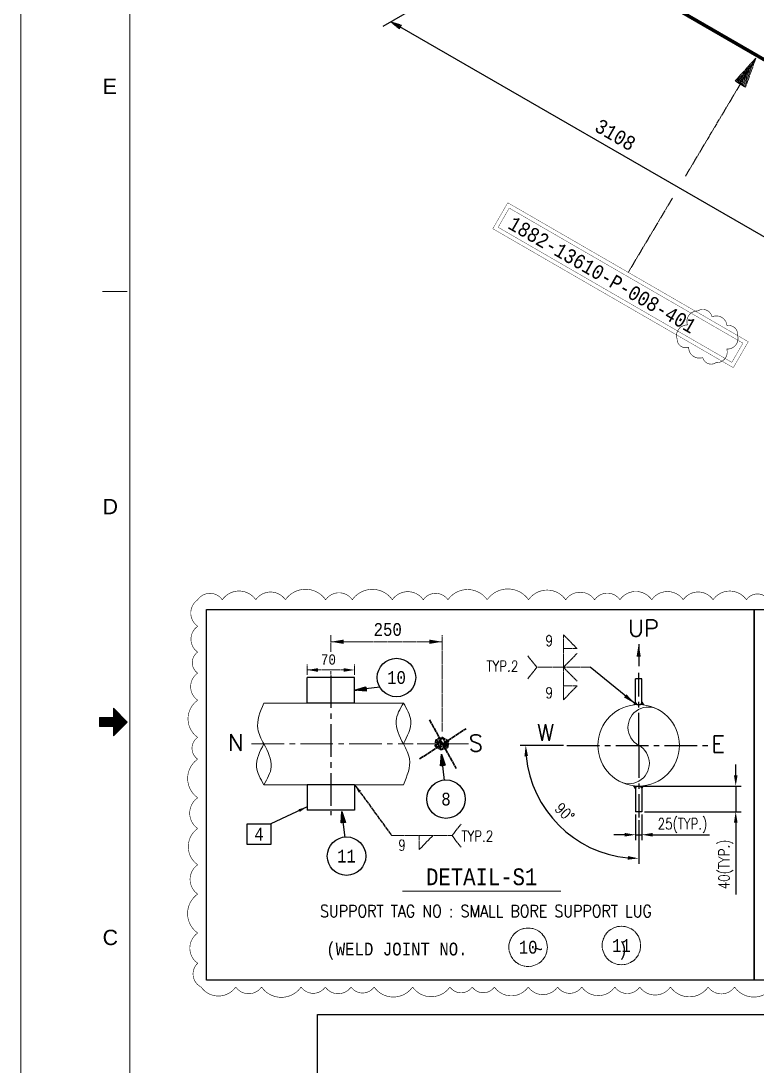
# Model space of a CAD drawing. Header units: inches. Extents: x 952 to 1793, y 0 to 594.
# Drawn here: x 951.7 to 1121.4, y 218.2 to 458.9 of the extents above; entities that cross this region are included whole.
import ezdxf
from ezdxf.enums import TextEntityAlignment as Align

# ---------------------------------------------------------------- set-up
doc = ezdxf.new("R2010")
doc.units = ezdxf.units.IN
doc.header["$MEASUREMENT"] = 0
doc.linetypes.add('CENTER2', pattern=[1.125, 0.75, -0.125, 0.125, -0.125])
doc.linetypes.add('Solid', pattern=[1, 1, 0])
for name, color, linetype in [('1', 7, 'Continuous'), ('2', 2, 'Continuous'), ('3', 3, 'Continuous'), ('4', 4, 'Continuous'), ('BG 0 -1', 7, 'Continuous'), ('DIM-LINES', 7, 'Continuous'), ('DIM-TEXT', 7, 'Continuous'), ('FAB', 2, 'Continuous'), ('ISO-TEXT', 7, 'Continuous'), ('NOZZLES', 7, 'Continuous'), ('Rev.4', 6, 'Continuous'), ('yellow', 2, 'Continuous')]:
    doc.layers.add(name, color=color, linetype=linetype)
for name, color, linetype, lineweight in [('Level 20', 7, 'Continuous', 0), ('materialLabel', 2, 'Solid', 13), ('message', 2, 'Solid', 13), ('spool', 2, 'Solid', 13), ('symbol', 2, 'Solid', 30), ('weldCyanLabel', 4, 'Solid', 13), ('weldDimension', 2, 'Solid', 13), ('weldLabel', 2, 'Solid', 13)]:
    doc.layers.add(name, color=color, linetype=linetype, lineweight=lineweight)
doc.styles.add('Arial', font='arial.ttf')
doc.styles.add('fixedText', font='MONOTXT8.shx', dxfattribs={"width": 0.85})
doc.styles.add('MONOTXT', font='MONOTXT.shx', dxfattribs={"width": 0.8})
doc.styles.add('ROMANS', font='romans.shx', dxfattribs={"width": 0.8})
doc.styles.get("Standard").update_dxf_attribs({"font": 'arial.ttf'})
doc.dimstyles.new('FabISO-VA2', dxfattribs={"dimtxt": 3.05, "dimasz": 2.8, "dimexe": 2, "dimexo": 1, "dimgap": 1.4, "dimtad": 1, "dimdec": 1, "dimdsep": 46, "dimtxsty": 'fixedText', "dimcen": 0, "dimclrd": 4, "dimclre": 2, "dimclrt": 2, "dimadec": 1, "dimazin": 2, "dimtfac": 1, "dimtix": 1, "dimtmove": 0, "dimatfit": 0, "dimfxl": 1, "dimarcsym": 0})
doc.dimstyles.get("Standard").update_dxf_attribs({"dimtxt": 0.18, "dimasz": 0.18, "dimexe": 0.18, "dimexo": 0.0625, "dimgap": 0.09, "dimtad": 0, "dimtih": 1, "dimtoh": 1, "dimdec": 4, "dimzin": 0, "dimdsep": 46, "dimtxsty": 'Standard', "dimcen": 0.09, "dimadec": 0, "dimazin": 0, "dimtfac": 1, "dimtdec": 4, "dimtofl": 0, "dimtmove": 0, "dimatfit": 3, "dimfxl": 1, "dimtolj": 1, "dimtzin": 0, "dimarcsym": 0})

msp = doc.modelspace()

# ---------------------------------------------------------------- hatches: boundary and pattern name
at = {"linetype": 'Continuous'}
h = msp.add_hatch(color=2, dxfattribs=at)
h.paths.add_polyline_path([(1092.96, 301.38), (1093.36, 302.02), (1093.36, 301.87), (1093.63, 301.44, 0.017857)])
h.paths.add_polyline_path([(1095.2, 301.38, 0.017857), (1094.53, 301.44), (1094.8, 301.87), (1094.8, 302.02)])
h = msp.add_hatch(color=2, dxfattribs=at)
h.paths.add_polyline_path([(1092.96, 282.74), (1093.36, 282.1), (1093.36, 282.25), (1093.63, 282.68, -0.017857)])
h.paths.add_polyline_path([(1095.2, 282.74, -0.017857), (1094.53, 282.68), (1094.8, 282.25), (1094.8, 282.1)])

# ---------------------------------------------------------------- linework, layer by layer
at = {"color": 2, "linetype": 'Continuous'}
for p, q in [((1093.36, 302.02), (1092.96, 301.38)), ((1093.36, 301.87), (1093.63, 301.44)), ((1093.36, 301.87), (1093.63, 301.44)), ((1093.63, 301.44), (1094.53, 301.44)), ((1094.8, 301.87), (1094.53, 301.44)), ((1094.8, 301.87), (1094.53, 301.44)), ((1094.8, 302.02), (1095.2, 301.38)), ((1093.36, 282.1), (1092.96, 282.74)), ((1093.36, 282.25), (1093.63, 282.68)), ((1093.36, 282.25), (1093.63, 282.68)), ((1093.63, 282.68), (1094.53, 282.68)), ((1094.8, 282.25), (1094.53, 282.68)), ((1094.8, 282.25), (1094.53, 282.68)), ((1094.8, 282.1), (1095.2, 282.74))]:
    msp.add_line(p, q, dxfattribs=at)
at = {"color": 2, "linetype": 'Continuous', "lineweight": 0}
msp.add_line((1039.65, 258.49), (1076.15, 258.49), dxfattribs=at)
at = {"color": 2}
for points in [[(994.47, 323.33), (1120.69, 323.33), (1120.69, 237.95), (994.47, 237.95)], [(1120.69, 323.33), (1246.9, 323.33), (1246.9, 237.95), (1120.69, 237.95)]]:
    msp.add_lwpolyline(points, close=True, dxfattribs=at)
at = {"layer": '1', "color": 1, "linetype": 'CENTER2', "ltscale": 10}
for p, q in [((1023.12, 308.17), (1023.12, 275.95)), ((1094.08, 292.06), (1094.08, 308.79)), ((1077.56, 292.06), (1110.6, 292.06)), ((1094.08, 292.06), (1094.08, 275.48))]:
    msp.add_line(p, q, dxfattribs=at)
at = {"layer": '1', "linetype": 'ByBlock', "lineweight": 0}
for p, q in [((1007.7, 301.79), (1039.86, 301.79)), ((1007.7, 283), (1039.86, 283))]:
    msp.add_line(p, q, dxfattribs=at)
msp.add_circle((1094.08, 292.06), 9.39, dxfattribs=at)
for centre, start, end in [((1096.32, 296.19), 58.4839, 241.5161), ((1091.84, 287.93), 238.4839, 61.5161)]:
    msp.add_arc(centre, 4.7, start, end, dxfattribs=at)
for points in [[(1007.7, 301.79), (1006.29, 295.85), (1007.7, 292.39), (1009.39, 287.1), (1007.7, 283)], [(1039.86, 283), (1041.27, 288.93), (1039.86, 292.39), (1038.16, 297.69), (1039.86, 301.79)]]:
    msp.add_spline(points, degree=3, dxfattribs=at)
for points in [[(1039.86, 292.39), (1040.77, 294.13), (1042.43, 297.39), (1040.65, 300.43), (1039.86, 301.79)], [(1007.7, 292.39), (1006.78, 290.66), (1005.13, 287.4), (1006.91, 284.35), (1007.7, 283)]]:
    msp.add_open_spline(points, degree=3, knots=[1.177559, 1.177559, 1.177559, 1.177559, 1.843458, 2.374059, 2.374059, 2.374059, 2.374059], dxfattribs=at)
at = {"layer": '2', "color": 2}
msp.add_line((1069.84, 477.65), (1035.12, 457.61), dxfattribs=at)
at = {"layer": '2', "color": 4}
for p, q in [((1076.79, 292.06), (1066.8, 292.06)), ((1116.45, 285.17), (1116.45, 287.67)), ((1094.7, 282.67), (1117.7, 282.67)), ((1116.45, 282.67), (1116.45, 276.78)), ((1093.36, 276.16), (1093.36, 270.23)), ((1094.08, 274.85), (1094.08, 264.78)), ((1094.8, 276.16), (1094.8, 270.23)), ((1095.42, 276.78), (1117.7, 276.78)), ((1116.45, 274.28), (1116.45, 257.72)), ((1090.86, 271.48), (1088.36, 271.48)), ((1093.36, 271.48), (1094.8, 271.48)), ((1097.3, 271.48), (1110.44, 271.48))]:
    msp.add_line(p, q, dxfattribs=at)
msp.add_arc((1094.08, 292.06), 26.03, 185.5045, 264.4955, dxfattribs=at)
for points in [[(1067.75, 289.54), (1068.58, 289.58), (1068.05, 292.06)], [(1116.04, 285.17), (1116.87, 285.17), (1116.45, 282.67)], [(1116.04, 274.28), (1116.87, 274.28), (1116.45, 276.78)], [(1090.86, 271.89), (1090.86, 271.06), (1093.36, 271.48)], [(1097.3, 271.89), (1097.3, 271.06), (1094.8, 271.48)], [(1091.6, 266.56), (1091.56, 265.73), (1094.08, 266.03)]]:
    msp.add_solid(points, dxfattribs=at)
at = {"layer": '3'}
for p, q in [((1017.64, 301.79), (1017.64, 307.67)), ((1028.61, 307.67), (1017.64, 307.67)), ((1028.61, 301.79), (1028.61, 307.67)), ((1093.36, 301.87), (1093.36, 307.34)), ((1094.8, 307.34), (1093.36, 307.34)), ((1094.8, 301.87), (1094.8, 307.34)), ((1028.61, 301.79), (1017.64, 301.79)), ((1028.61, 283), (1017.64, 283)), ((1017.64, 283), (1017.64, 277.12)), ((1028.61, 283), (1028.61, 277.12)), ((1093.36, 282.25), (1093.36, 276.78)), ((1094.8, 282.25), (1094.8, 276.78)), ((1028.61, 277.12), (1017.64, 277.12)), ((1094.8, 276.78), (1093.36, 276.78))]:
    msp.add_line(p, q, dxfattribs=at)
at = {"layer": '4', "color": 2}
msp.add_lwpolyline([(1020.02, 230.07), (1346.2, 230.07), (1346.2, 97.32), (1020.02, 97.32)], close=True, dxfattribs=at)
at = {"layer": 'BG 0 -1', "color": 7, "linetype": 'Continuous', "lineweight": 9}
for p, q in [((951.69, 0), (951.69, 594)), ((976.8, 576.75), (976.8, 18.11)), ((976.17, 396.57), (970.52, 396.57)), ((969.82, 296.95), (971.36, 298.49)), ((969.82, 296.83), (971.48, 298.49)), ((969.82, 296.7), (971.61, 298.49)), ((969.82, 296.58), (971.73, 298.49)), ((969.82, 296.45), (971.86, 298.49)), ((969.82, 298.49), (969.82, 296.37)), ((969.82, 298.45), (969.86, 298.49)), ((969.82, 298.33), (969.98, 298.49)), ((969.82, 298.2), (970.11, 298.49)), ((969.82, 298.08), (970.23, 298.49)), ((969.82, 297.95), (970.36, 298.49)), ((969.82, 297.83), (970.48, 298.49)), ((969.82, 297.7), (970.61, 298.49)), ((969.82, 297.58), (970.73, 298.49)), ((969.82, 297.45), (970.86, 298.49)), ((969.82, 297.33), (970.98, 298.49)), ((969.82, 297.2), (971.11, 298.49)), ((969.82, 297.08), (971.23, 298.49)), ((973.01, 298.49), (969.82, 298.49)), ((969.86, 296.37), (971.98, 298.49)), ((969.99, 296.37), (972.11, 298.49)), ((970.11, 296.37), (972.23, 298.49)), ((970.24, 296.37), (972.36, 298.49)), ((970.36, 296.37), (972.49, 298.49)), ((970.49, 296.37), (972.61, 298.49)), ((970.61, 296.37), (972.74, 298.49)), ((970.74, 296.37), (972.86, 298.49)), ((970.86, 296.37), (972.99, 298.49)), ((970.99, 296.37), (974.12, 299.5)), ((971.11, 296.37), (974.18, 299.43)), ((971.24, 296.37), (974.24, 299.37)), ((971.36, 296.37), (974.31, 299.31)), ((971.49, 296.37), (974.37, 299.25)), ((971.61, 296.37), (974.43, 299.18)), ((971.74, 296.37), (974.49, 299.12)), ((971.86, 296.37), (974.56, 299.06)), ((971.99, 296.37), (974.62, 299)), ((972.11, 296.37), (974.68, 298.93)), ((972.24, 296.37), (974.74, 298.87)), ((972.36, 296.37), (974.81, 298.81)), ((972.49, 296.37), (974.87, 298.75)), ((972.61, 296.37), (974.93, 298.68)), ((972.74, 296.37), (974.99, 298.62)), ((972.86, 296.37), (975.06, 298.56)), ((972.99, 296.37), (975.12, 298.5)), ((973.01, 300.61), (976.19, 297.43)), ((973.01, 298.49), (973.01, 300.61)), ((973.01, 300.51), (973.06, 300.56)), ((973.01, 300.39), (973.12, 300.5)), ((973.01, 300.26), (973.18, 300.43)), ((973.01, 300.14), (973.24, 300.37)), ((973.01, 300.01), (973.31, 300.31)), ((973.01, 299.89), (973.37, 300.25)), ((973.01, 299.76), (973.43, 300.18)), ((973.01, 299.63), (973.49, 300.12)), ((973.01, 299.51), (973.56, 300.06)), ((973.01, 299.38), (973.62, 300)), ((973.01, 299.26), (973.68, 299.93)), ((973.01, 299.13), (973.74, 299.87)), ((973.01, 299.01), (973.81, 299.81)), ((973.01, 298.88), (973.87, 299.75)), ((973.01, 298.76), (973.93, 299.68)), ((973.01, 298.63), (973.99, 299.62)), ((973.01, 298.51), (974.06, 299.56)), ((973.01, 296.37), (969.82, 296.37)), ((973.01, 296.26), (975.18, 298.43)), ((973.01, 296.13), (975.24, 298.37)), ((973.01, 296.01), (975.31, 298.31)), ((973.01, 295.88), (975.37, 298.25)), ((973.01, 295.76), (975.43, 298.18)), ((973.01, 295.63), (975.5, 298.12)), ((973.01, 295.51), (975.56, 298.06)), ((973.01, 295.38), (975.62, 298)), ((973.01, 295.26), (975.68, 297.93)), ((973.01, 295.13), (975.75, 297.87)), ((973.01, 295.01), (975.81, 297.81)), ((973.01, 294.88), (975.87, 297.75)), ((973.01, 294.76), (975.93, 297.68)), ((973.01, 294.63), (976, 297.62)), ((973.01, 294.51), (976.06, 297.56)), ((973.01, 294.38), (976.12, 297.5)), ((973.01, 294.26), (976.18, 297.43)), ((976.19, 297.43), (973.01, 294.24)), ((973.01, 294.24), (973.01, 296.37))]:
    msp.add_line(p, q, dxfattribs=at)
at = {"layer": 'DIM-LINES', "color": 4}
msp.add_line((1487.38, 198.9), (1037.01, 458.7), dxfattribs=at)
at = {"layer": 'ISO-TEXT', "color": 2, "linetype": 'ByBlock', "const_width": 0.08, "flags": 128}
for points in [[(1060.46, 411.03), (1063.91, 417.01), (1119.34, 385.01), (1115.89, 379.03)], [(1061.69, 411.36), (1064.24, 415.78), (1118.11, 384.68), (1115.56, 380.26)]]:
    msp.add_lwpolyline(points, close=True, dxfattribs=at)
at = {"layer": 'Level 20', "color": 1, "linetype": 'CENTER2', "lineweight": 13, "ltscale": 10}
msp.add_line((1004.87, 292.39), (1042.09, 292.39), dxfattribs=at)
at = {"layer": 'Level 20', "color": 2, "lineweight": 13, "ltscale": 10}
msp.add_line((1054.83, 292.39), (1043.01, 292.39), dxfattribs=at)
at = {"layer": 'materialLabel', "color": 4}
for p, q in [((1023.12, 313.59), (1023.12, 317.42)), ((1023.12, 315.92), (1048.8, 315.92)), ((1048.8, 295.26), (1048.8, 317.42)), ((1076.76, 310.04), (1076.76, 317.53)), ((1076.76, 317.53), (1079.88, 314.34)), ((1079.88, 314.34), (1076.76, 314.34)), ((1076.76, 310.04), (1079.88, 313.23)), ((1017.64, 308.29), (1017.64, 310.67)), ((1028.61, 308.29), (1028.61, 310.67)), ((1070.62, 310.04), (1068.55, 312.67)), ((1017.64, 309.42), (1026.11, 309.42)), ((1023.12, 309.12), (1023.12, 308.38)), ((1070.62, 310.04), (1068.55, 307.41)), ((1082.9, 310.04), (1070.62, 310.04)), ((1076.76, 310.04), (1076.76, 302.55)), ((1076.76, 310.04), (1079.88, 306.85)), ((1076.76, 302.55), (1079.88, 305.73)), ((1079.88, 305.73), (1076.76, 305.73)), ((1051.06, 271.27), (1053.13, 273.9)), ((1051.06, 271.27), (1037.16, 271.27)), ((1043.52, 271.27), (1043.52, 268.08)), ((1043.52, 268.08), (1046.64, 271.27)), ((1051.06, 271.27), (1053.13, 268.64))]:
    msp.add_line(p, q, dxfattribs=at)
for points in [[(1026.12, 316.42), (1026.12, 315.42), (1023.12, 315.92)], [(1045.8, 316.42), (1045.8, 315.42), (1048.8, 315.92)], [(1020.14, 309.83), (1020.14, 309), (1017.64, 309.42)], [(1026.11, 309.83), (1026.11, 309), (1028.61, 309.42)]]:
    msp.add_solid(points, dxfattribs=at)
at = {"layer": 'NOZZLES', "const_width": 0.8}
msp.add_lwpolyline([(1520.02, 220.85), (1069.64, 480.75)], dxfattribs=at)
at = {"layer": 'Rev.4', "color": 1, "const_width": 0.132}
msp.add_lwpolyline([(1102.94, 385.65, -0.520567), (1105.32, 388.87, -0.520567), (1107.69, 392.09, -0.520567), (1110.99, 390.74, -0.520567), (1114.42, 388.69, -0.520567), (1116.87, 386.46, -0.520567), (1114.39, 383.32, -0.520567), (1111.91, 380.19, -0.520567), (1108.84, 381.36, -0.520567), (1105.61, 383.72, -0.520567)], format="xyb", close=True, dxfattribs=at)
msp.add_lwpolyline([(1125.08, 236.41, -0.520567), (1116.18, 236.41, -0.520567), (1110.1, 236.41, -0.520567), (1101.41, 236.41, -0.520567), (1094.33, 236.41, -0.520567), (1088.59, 236.41, -0.520567), (1080.97, 236.41, -0.520567), (1075.39, 236.41, -0.520567), (1068.63, 236.41, -0.520567), (1060.82, 236.41, -0.520567), (1055.72, 236.41, -0.520567), (1050.58, 236.41, -0.520567), (1041.97, 236.41, -0.520567), (1033.1, 236.41, -0.520567), (1027.79, 236.41, -0.520567), (1021.86, 236.41, -0.520567), (1016.28, 236.41, -0.520567), (1007.15, 236.41, -0.520567), (1001.21, 236.41, -0.520567), (993.22, 236.41, -0.520567), (992.44, 241.88, -0.520567), (992.44, 248.84, -0.520567), (992.44, 257.81, -0.520567), (992.44, 264.56, -0.520567), (992.44, 272.91, -0.520567), (992.44, 279.99, -0.520567), (992.44, 288.88, -0.520567), (992.44, 293.9, -0.520567), (992.44, 302.45, -0.520567), (992.44, 308.7, -0.520567), (992.44, 313.53, -0.520567), (992.44, 319.48, -0.520567), (992.44, 325.59, -0.520567), (998.11, 325.59, -0.520567), (1005.83, 325.59, -0.520567), (1012.66, 325.59, -0.520567), (1021.93, 325.59, -0.520567), (1028.08, 325.59, -0.520567), (1037.3, 325.59, -0.520567), (1044.44, 325.59, -0.520567), (1050.12, 325.59, -0.520567), (1059.16, 325.59, -0.520567), (1068.71, 325.59, -0.520567), (1077.26, 325.59, -0.520567), (1083.93, 325.59, -0.520567), (1089.76, 325.59, -0.520567), (1097.09, 325.59, -0.520567), (1104.35, 325.59, -0.520567), (1111.23, 325.59, -0.520567), (1118.91, 325.59, -0.520567), (1124.04, 325.59, -0.520567)], format="xyb", dxfattribs=at)
at = {"layer": 'spool', "color": 4, "flags": 128}
msp.add_lwpolyline([(1121.09, 450.33), (1118.72, 443.62), (1116.32, 445.05), (1121.09, 450.33), (1120.38, 449.13), (1118.48, 443.76), (1116.56, 444.91), (1120.38, 449.13), (1119.66, 447.93), (1118.24, 443.91), (1116.8, 444.77), (1119.66, 447.93), (1118.95, 446.73), (1118, 444.05), (1117.04, 444.62), (1118.95, 446.73), (1118.23, 445.54), (1117.76, 444.19), (1117.28, 444.48), (1118.23, 445.54)], dxfattribs=at)
at = {"layer": 'symbol', "flags": 128}
for points in [[(1045.86, 297.96), (1052.01, 286.74)], [(1043.58, 288.92), (1054.29, 295.9)], [(1048.63, 291.71), (1047.2, 291.85), (1047.34, 293.32), (1048.84, 293.89), (1050.22, 293.04), (1050.08, 291.57), (1048.56, 291.01), (1047.2, 291.85), (1048.84, 293.89), (1050.08, 291.57), (1047.34, 293.32), (1048.56, 291.01), (1050.22, 293.04), (1048.63, 291.71)]]:
    msp.add_lwpolyline(points, dxfattribs=at)
at = {"layer": 'weldCyanLabel'}
for p, q in [((1121.09, 450.33), (1104.88, 423.13)), ((1101.87, 418.09), (1091.68, 400.98))]:
    msp.add_line(p, q, dxfattribs=at)
for centre in [(1090.11, 245.97), (1068.6, 245.57)]:
    msp.add_circle(centre, 4.43, dxfattribs=at)
at = {"layer": 'weldDimension', "color": 4, "flags": 128}
msp.add_lwpolyline([(1037.01, 458.7), (1039.42, 457.89), (1038.92, 457.02), (1037.01, 458.7), (1037.45, 458.45), (1039.37, 457.8), (1038.97, 457.11), (1037.45, 458.45), (1037.88, 458.2), (1039.32, 457.72), (1039.02, 457.2), (1037.88, 458.2), (1038.31, 457.95), (1039.27, 457.63), (1039.07, 457.28), (1038.31, 457.95), (1038.74, 457.71), (1039.22, 457.54), (1039.12, 457.37), (1038.74, 457.71)], dxfattribs=at)
at = {"layer": 'yellow'}
msp.add_line((1094.08, 315.39), (1094.08, 310.26), dxfattribs=at)
at = {"layer": 'yellow', "flags": 128}
for points in [[(1028.61, 304.73), (1031.14, 305.56), (1031.27, 304.52), (1028.61, 304.73), (1029.13, 304.79), (1031.16, 305.46), (1031.26, 304.63), (1029.13, 304.79), (1029.65, 304.85), (1031.17, 305.36), (1031.24, 304.73), (1029.65, 304.85), (1030.17, 304.92), (1031.18, 305.25), (1031.23, 304.84), (1030.17, 304.92), (1030.69, 304.98), (1031.19, 305.15), (1031.22, 304.94), (1030.69, 304.98)], [(1034.45, 305.43), (1028.61, 304.73)], [(1048.62, 290), (1049.46, 287.46), (1048.42, 287.33), (1048.62, 290), (1048.69, 289.48), (1049.36, 287.45), (1048.52, 287.35), (1048.69, 289.48), (1048.75, 288.96), (1049.25, 287.44), (1048.63, 287.36), (1048.75, 288.96), (1048.81, 288.44), (1049.15, 287.42), (1048.73, 287.37), (1048.81, 288.44), (1048.88, 287.92), (1049.04, 287.41), (1048.84, 287.38), (1048.88, 287.92)], [(1049.35, 283.95), (1048.62, 290)], [(1025.69, 276.86), (1026.53, 274.32), (1025.49, 274.2), (1025.69, 276.86), (1025.75, 276.34), (1026.42, 274.31), (1025.59, 274.21), (1025.75, 276.34), (1025.82, 275.82), (1026.32, 274.3), (1025.7, 274.22), (1025.82, 275.82), (1025.88, 275.3), (1026.22, 274.29), (1025.8, 274.24), (1025.88, 275.3), (1025.94, 274.78), (1026.11, 274.27), (1025.9, 274.25), (1025.94, 274.78)], [(1026.42, 270.81), (1025.69, 276.86)]]:
    msp.add_lwpolyline(points, dxfattribs=at)
msp.add_lwpolyline([(1003.81, 269.26), (1003.81, 273.98), (1009.32, 273.98), (1009.32, 269.26)], close=True, dxfattribs=at)
at = {"layer": 'yellow'}
for centre in [(1038.26, 307.68), (1049.67, 279.68), (1026.74, 266.55)]:
    msp.add_circle(centre, 4.43, dxfattribs=at)
msp.add_solid([(1093.6, 312.49), (1094.56, 312.49), (1094.08, 315.39)], dxfattribs=at)

# ---------------------------------------------------------------- texts
at = {"layer": '1', "color": 2, "linetype": 'Continuous', "lineweight": 0, "style": 'ROMANS', "width": 0.857082}
msp.add_text('SUPPORT TAG NO : SMALL BORE SUPPORT LUG', height=2.7909, dxfattribs=at).set_placement((1058.87, 253.89), align=Align.MIDDLE_CENTER)
at = {"layer": '3', "lineweight": 13, "style": 'fixedText', "width": 0.85}
msp.add_text('DETAIL-S1', height=3.869, dxfattribs=at).set_placement((1057.9, 261.79), align=Align.MIDDLE_CENTER)
at = {"layer": 'BG 0 -1', "color": 7, "style": 'Arial'}
for s, width, p in [('E', 1.004063, (970.53, 442.02)), ('D', 0.992063, (970.53, 345.28)), ('C', 0.992063, (970.53, 246.06))]:
    msp.add_text(s, height=3.54, dxfattribs=dict(at, width=width)).set_placement(p)
at = {"layer": 'DIM-TEXT', "color": 2, "style": 'MONOTXT', "width": 0.8566}
msp.add_text('3108', height=3.3, rotation=330, dxfattribs=at).set_placement((1083.66, 433.68))
at = {"layer": 'FAB', "color": 2, "linetype": 'Continuous', "lineweight": 0, "style": 'ROMANS'}
for s, height, p in [('UP', 3.848, (1091.65, 317.1)), ('W', 3.85, (1070.65, 293.08)), ('N', 3.85, (999.43, 290.79)), ('S', 3.85, (1054.91, 290.67)), ('E', 3.85, (1110.8, 290.38))]:
    msp.add_text(s, height=height, dxfattribs=at).set_placement(p)
at = {"layer": 'ISO-TEXT', "color": 2, "style": 'MONOTXT', "width": 0.8566}
msp.add_text('1882-13610-P-008-401', height=3.3, rotation=330, dxfattribs=at).set_placement((1063.7, 411.24))
at = {"layer": 'Level 20', "color": 2, "linetype": 'Continuous', "lineweight": 13, "style": 'ROMANS', "width": 0.8}
for s, height, p in [('9', 2.51, (1072.6, 314.9)), ('TYP.2', 2.513, (1059.02, 309.03)), ('9', 2.51, (1072.6, 302.91)), ('TYP.2', 2.513, (1053.24, 269.89)), ('9', 2.51, (1038.67, 267.83))]:
    msp.add_text(s, height=height, dxfattribs=at).set_placement(p)
at = {"layer": 'Level 20', "color": 2, "linetype": 'Continuous', "lineweight": 13, "insert": (1077.03, 276.62), "char_height": 2.513, "attachment_point": 5, "rotation": 316.4012, "style": 'ROMANS'}
msp.add_mtext('90°', dxfattribs=at)
at = {"layer": 'Level 20', "color": 2, "linetype": 'Continuous', "lineweight": 13, "insert": (1104.19, 273.58), "char_height": 2.513, "width": 3.2545, "attachment_point": 5, "style": 'ROMANS'}
msp.add_mtext('25(TYP.)', dxfattribs=at)
at = {"layer": 'Level 20', "color": 2, "linetype": 'Continuous', "lineweight": 13, "insert": (1114.16, 264.64), "char_height": 2.513, "width": 3.2545, "attachment_point": 5, "rotation": 90, "style": 'ROMANS'}
msp.add_mtext('40(TYP.)', dxfattribs=at)
at = {"layer": 'materialLabel', "style": 'fixedText', "width": 0.85}
msp.add_text('4', height=2.95, dxfattribs=at).set_placement((1006.57, 271.62), align=Align.MIDDLE_CENTER)
at = {"layer": 'message', "style": 'fixedText', "width": 0.85}
msp.add_text('(WELD JOINT NO.       ~        )', height=2.9512, dxfattribs=at).set_placement((1022.08, 245.15), align=Align.MIDDLE_LEFT)
at = {"layer": 'message', "attachment_point": 5, "style": 'fixedText'}
for s, insert, char_height in [('250', (1036.24, 318.72), 2.951), ('{\\H0.8x;70}', (1022.57, 311.81), 2.9512)]:
    msp.add_mtext(s, dxfattribs=dict(at, insert=insert, char_height=char_height))
at = {"layer": 'weldLabel', "style": 'fixedText', "width": 0.85}
for s, height, p in [('10', 2.951, (1038.26, 307.68)), ('8', 2.95, (1049.67, 279.68)), ('11', 2.951, (1026.74, 266.55)), ('10', 2.951, (1068.6, 245.57)), ('11', 2.951, (1090.11, 245.97))]:
    msp.add_text(s, height=height, dxfattribs=at).set_placement(p, align=Align.MIDDLE_CENTER)

# ---------------------------------------------------------------- leaders
at = {"layer": '3', "color": 1}
msp.add_leader([(1093.16, 301.7), (1082.9, 310.04)], dimstyle='FabISO-VA2', override={"dimgap": 1.4, "dimtad": 0}, dxfattribs=at)
at = {"layer": 'materialLabel', "color": 4}
msp.add_leader([(1028.61, 283), (1037.16, 271.27)], dimstyle='Standard', override={"dimasz": 2, "dimgap": 1}, dxfattribs=at)
at = {"layer": 'yellow'}
msp.add_leader([(1017.64, 277.88), (1009.32, 273.98)], dimstyle='Standard', override={"dimasz": 2, "dimgap": 1}, dxfattribs=at)

doc.saveas('drawing.dxf')
